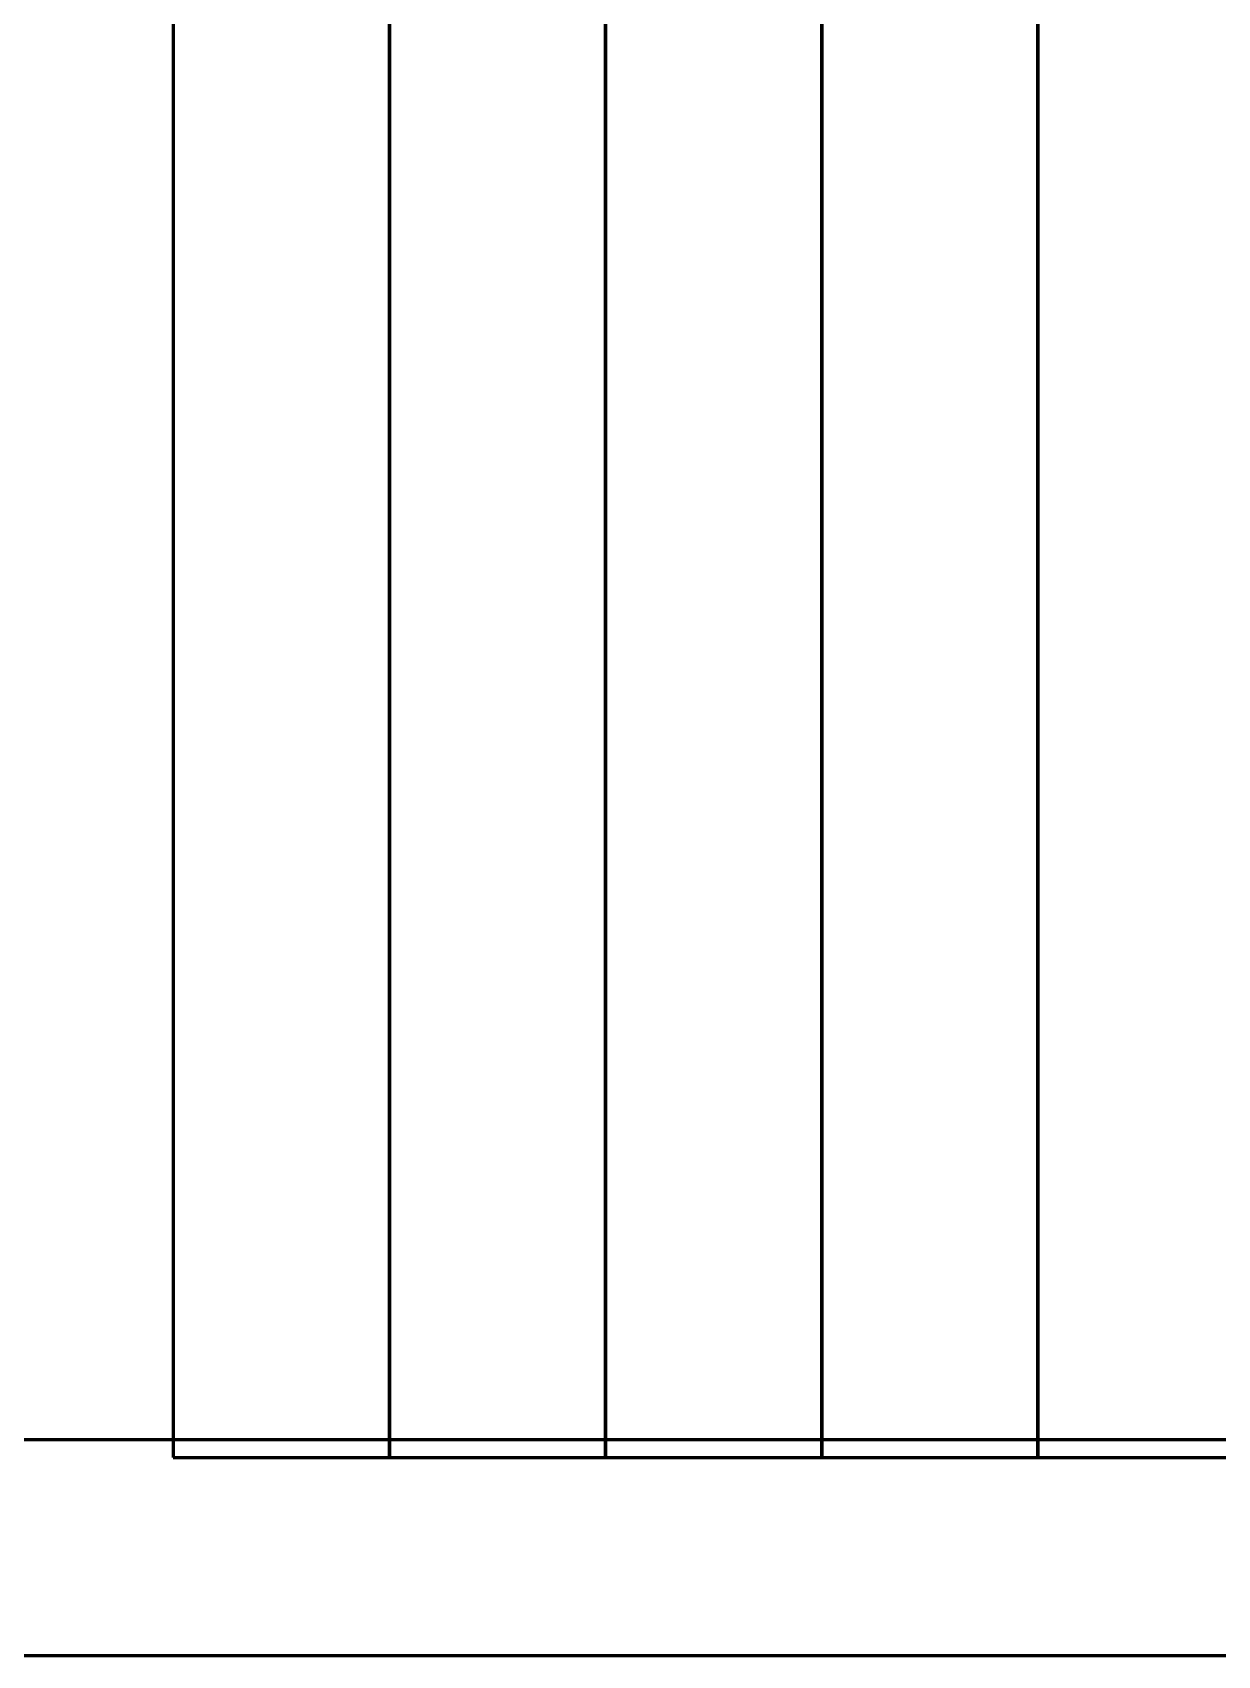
# Model space of a CAD drawing. Extents: x 0 to 297, y 0 to 292.
# Drawn here: x 205.015 to 207.757, y 129.357 to 133.111 of the extents above; entities that cross this region are included whole.
import ezdxf

# ---------------------------------------------------------------- set-up
doc = ezdxf.new("R2010")
doc.units = 0
doc.header["$MEASUREMENT"] = 0
doc.linetypes.add('K5LT_BASIC', pattern=[0])
doc.layers.add('Системный слой', color=7, linetype='Continuous')

# ---------------------------------------------------------------- blocks, each defined once
blk = doc.blocks.new('*U')
at = {"layer": 'Системный слой', "linetype": 'K5LT_BASIC', "lineweight": 60}
for p, q in [((205.3413, 136.8647), (205.3413, 129.8148)), ((205.8413, 136.8647), (205.8413, 129.8148)), ((205.8413, 129.8148), (205.8413, 136.8647)), ((206.3413, 136.8647), (206.3413, 129.8148)), ((206.3413, 129.8148), (206.3413, 136.8647)), ((206.8413, 136.8647), (206.8413, 129.8148)), ((206.8413, 129.8148), (206.8413, 136.8647)), ((207.3413, 136.8647), (207.3413, 129.8148)), ((207.3413, 129.8148), (207.3413, 136.8647)), ((205.3413, 129.8148), (205.8413, 129.8148)), ((205.8413, 129.8148), (206.3413, 129.8148)), ((206.3413, 129.8148), (206.8413, 129.8148)), ((206.8413, 129.8148), (207.3413, 129.8148)), ((207.3413, 129.8148), (207.8413, 129.8148))]:
    blk.add_line(p, q, dxfattribs=at)

msp = doc.modelspace()

# ---------------------------------------------------------------- linework, layer by layer
at = {"layer": 'Системный слой', "linetype": 'K5LT_BASIC', "lineweight": 60}
for p, q in [((199.3495, 129.8567), (213.3495, 129.8567)), ((199.3495, 129.3567), (213.3495, 129.3567))]:
    msp.add_line(p, q, dxfattribs=at)

# ---------------------------------------------------------------- block references
at = {"layer": 'Системный слой'}
msp.add_blockref('*U', (0, 0), dxfattribs=at)
msp.add_blockref('*U', (0, 0), dxfattribs=at)
msp.add_blockref('*U', (0, 0), dxfattribs=at)
msp.add_blockref('*U', (0, 0), dxfattribs=at)
msp.add_blockref('*U', (0, 0), dxfattribs=at)
msp.add_blockref('*U', (0, 0), dxfattribs=at)
msp.add_blockref('*U', (0, 0), dxfattribs=at)
msp.add_blockref('*U', (0, 0), dxfattribs=at)
msp.add_blockref('*U', (0, 0), dxfattribs=at)
msp.add_blockref('*U', (0, 0), dxfattribs=at)
msp.add_blockref('*U', (0, 0), dxfattribs=at)
msp.add_blockref('*U', (0, 0), dxfattribs=at)
msp.add_blockref('*U', (0, 0), dxfattribs=at)
msp.add_blockref('*U', (0, 0), dxfattribs=at)
msp.add_blockref('*U', (0, 0), dxfattribs=at)
msp.add_blockref('*U', (0, 0), dxfattribs=at)
msp.add_blockref('*U', (0, 0), dxfattribs=at)
msp.add_blockref('*U', (0, 0), dxfattribs=at)
msp.add_blockref('*U', (0, 0), dxfattribs=at)
msp.add_blockref('*U', (0, 0), dxfattribs=at)
msp.add_blockref('*U', (0, 0), dxfattribs=at)
msp.add_blockref('*U', (0, 0), dxfattribs=at)
msp.add_blockref('*U', (0, 0), dxfattribs=at)
msp.add_blockref('*U', (0, 0), dxfattribs=at)
msp.add_blockref('*U', (0, 0), dxfattribs=at)
msp.add_blockref('*U', (0, 0), dxfattribs=at)
msp.add_blockref('*U', (0, 0), dxfattribs=at)
msp.add_blockref('*U', (0, 0), dxfattribs=at)
msp.add_blockref('*U', (0, 0), dxfattribs=at)
msp.add_blockref('*U', (0, 0), dxfattribs=at)
msp.add_blockref('*U', (0, 0), dxfattribs=at)
msp.add_blockref('*U', (0, 0), dxfattribs=at)
msp.add_blockref('*U', (0, 0), dxfattribs=at)
msp.add_blockref('*U', (0, 0), dxfattribs=at)
msp.add_blockref('*U', (0, 0), dxfattribs=at)
msp.add_blockref('*U', (0, 0), dxfattribs=at)
msp.add_blockref('*U', (0, 0), dxfattribs=at)
msp.add_blockref('*U', (0, 0), dxfattribs=at)
msp.add_blockref('*U', (0, 0), dxfattribs=at)
msp.add_blockref('*U', (0, 0), dxfattribs=at)
msp.add_blockref('*U', (0, 0), dxfattribs=at)
msp.add_blockref('*U', (0, 0), dxfattribs=at)
msp.add_blockref('*U', (0, 0), dxfattribs=at)
msp.add_blockref('*U', (0, 0), dxfattribs=at)
msp.add_blockref('*U', (0, 0), dxfattribs=at)
msp.add_blockref('*U', (0, 0), dxfattribs=at)
msp.add_blockref('*U', (0, 0), dxfattribs=at)
msp.add_blockref('*U', (0, 0), dxfattribs=at)
msp.add_blockref('*U', (0, 0), dxfattribs=at)
msp.add_blockref('*U', (0, 0), dxfattribs=at)
msp.add_blockref('*U', (0, 0), dxfattribs=at)
msp.add_blockref('*U', (0, 0), dxfattribs=at)
msp.add_blockref('*U', (0, 0), dxfattribs=at)
msp.add_blockref('*U', (0, 0), dxfattribs=at)
msp.add_blockref('*U', (0, 0), dxfattribs=at)
msp.add_blockref('*U', (0, 0), dxfattribs=at)
msp.add_blockref('*U', (0, 0), dxfattribs=at)
msp.add_blockref('*U', (0, 0), dxfattribs=at)
msp.add_blockref('*U', (0, 0), dxfattribs=at)
msp.add_blockref('*U', (0, 0), dxfattribs=at)
msp.add_blockref('*U', (0, 0), dxfattribs=at)
msp.add_blockref('*U', (0, 0), dxfattribs=at)
msp.add_blockref('*U', (0, 0), dxfattribs=at)
msp.add_blockref('*U', (0, 0), dxfattribs=at)
msp.add_blockref('*U', (0, 0), dxfattribs=at)
msp.add_blockref('*U', (0, 0), dxfattribs=at)
msp.add_blockref('*U', (0, 0), dxfattribs=at)
msp.add_blockref('*U', (0, 0), dxfattribs=at)
msp.add_blockref('*U', (0, 0), dxfattribs=at)
msp.add_blockref('*U', (0, 0), dxfattribs=at)
msp.add_blockref('*U', (0, 0), dxfattribs=at)
msp.add_blockref('*U', (0, 0), dxfattribs=at)
msp.add_blockref('*U', (0, 0), dxfattribs=at)
msp.add_blockref('*U', (0, 0), dxfattribs=at)
msp.add_blockref('*U', (0, 0), dxfattribs=at)
msp.add_blockref('*U', (0, 0), dxfattribs=at)
msp.add_blockref('*U', (0, 0), dxfattribs=at)
msp.add_blockref('*U', (0, 0), dxfattribs=at)
msp.add_blockref('*U', (0, 0), dxfattribs=at)
msp.add_blockref('*U', (0, 0), dxfattribs=at)
msp.add_blockref('*U', (0, 0), dxfattribs=at)
msp.add_blockref('*U', (0, 0), dxfattribs=at)
msp.add_blockref('*U', (0, 0), dxfattribs=at)
msp.add_blockref('*U', (0, 0), dxfattribs=at)
msp.add_blockref('*U', (0, 0), dxfattribs=at)
msp.add_blockref('*U', (0, 0), dxfattribs=at)
msp.add_blockref('*U', (0, 0), dxfattribs=at)
msp.add_blockref('*U', (0, 0), dxfattribs=at)
msp.add_blockref('*U', (0, 0), dxfattribs=at)
msp.add_blockref('*U', (0, 0), dxfattribs=at)
msp.add_blockref('*U', (0, 0), dxfattribs=at)
msp.add_blockref('*U', (0, 0), dxfattribs=at)
msp.add_blockref('*U', (0, 0), dxfattribs=at)
msp.add_blockref('*U', (0, 0), dxfattribs=at)
msp.add_blockref('*U', (0, 0), dxfattribs=at)
msp.add_blockref('*U', (0, 0), dxfattribs=at)
msp.add_blockref('*U', (0, 0), dxfattribs=at)
msp.add_blockref('*U', (0, 0), dxfattribs=at)
msp.add_blockref('*U', (0, 0), dxfattribs=at)
msp.add_blockref('*U', (0, 0), dxfattribs=at)
msp.add_blockref('*U', (0, 0), dxfattribs=at)
msp.add_blockref('*U', (0, 0), dxfattribs=at)
msp.add_blockref('*U', (0, 0), dxfattribs=at)
msp.add_blockref('*U', (0, 0), dxfattribs=at)
msp.add_blockref('*U', (0, 0), dxfattribs=at)
msp.add_blockref('*U', (0, 0), dxfattribs=at)
msp.add_blockref('*U', (0, 0), dxfattribs=at)
msp.add_blockref('*U', (0, 0), dxfattribs=at)
msp.add_blockref('*U', (0, 0), dxfattribs=at)
msp.add_blockref('*U', (0, 0), dxfattribs=at)
msp.add_blockref('*U', (0, 0), dxfattribs=at)
msp.add_blockref('*U', (0, 0), dxfattribs=at)
msp.add_blockref('*U', (0, 0), dxfattribs=at)
msp.add_blockref('*U', (0, 0), dxfattribs=at)
msp.add_blockref('*U', (0, 0), dxfattribs=at)
msp.add_blockref('*U', (0, 0), dxfattribs=at)
msp.add_blockref('*U', (0, 0), dxfattribs=at)
msp.add_blockref('*U', (0, 0), dxfattribs=at)
msp.add_blockref('*U', (0, 0), dxfattribs=at)
msp.add_blockref('*U', (0, 0), dxfattribs=at)
msp.add_blockref('*U', (0, 0), dxfattribs=at)
msp.add_blockref('*U', (0, 0), dxfattribs=at)
msp.add_blockref('*U', (0, 0), dxfattribs=at)
msp.add_blockref('*U', (0, 0), dxfattribs=at)
msp.add_blockref('*U', (0, 0), dxfattribs=at)
msp.add_blockref('*U', (0, 0), dxfattribs=at)
msp.add_blockref('*U', (0, 0), dxfattribs=at)
msp.add_blockref('*U', (0, 0), dxfattribs=at)
msp.add_blockref('*U', (0, 0), dxfattribs=at)
msp.add_blockref('*U', (0, 0), dxfattribs=at)
msp.add_blockref('*U', (0, 0), dxfattribs=at)
msp.add_blockref('*U', (0, 0), dxfattribs=at)
msp.add_blockref('*U', (0, 0), dxfattribs=at)
msp.add_blockref('*U', (0, 0), dxfattribs=at)
msp.add_blockref('*U', (0, 0), dxfattribs=at)
msp.add_blockref('*U', (0, 0), dxfattribs=at)
msp.add_blockref('*U', (0, 0), dxfattribs=at)
msp.add_blockref('*U', (0, 0), dxfattribs=at)
msp.add_blockref('*U', (0, 0), dxfattribs=at)
msp.add_blockref('*U', (0, 0), dxfattribs=at)
msp.add_blockref('*U', (0, 0), dxfattribs=at)
msp.add_blockref('*U', (0, 0), dxfattribs=at)
msp.add_blockref('*U', (0, 0), dxfattribs=at)
msp.add_blockref('*U', (0, 0), dxfattribs=at)
msp.add_blockref('*U', (0, 0), dxfattribs=at)
msp.add_blockref('*U', (0, 0), dxfattribs=at)
msp.add_blockref('*U', (0, 0), dxfattribs=at)
msp.add_blockref('*U', (0, 0), dxfattribs=at)
msp.add_blockref('*U', (0, 0), dxfattribs=at)
msp.add_blockref('*U', (0, 0), dxfattribs=at)
msp.add_blockref('*U', (0, 0), dxfattribs=at)
msp.add_blockref('*U', (0, 0), dxfattribs=at)
msp.add_blockref('*U', (0, 0), dxfattribs=at)
msp.add_blockref('*U', (0, 0), dxfattribs=at)
msp.add_blockref('*U', (0, 0), dxfattribs=at)
msp.add_blockref('*U', (0, 0), dxfattribs=at)
msp.add_blockref('*U', (0, 0), dxfattribs=at)
msp.add_blockref('*U', (0, 0), dxfattribs=at)
msp.add_blockref('*U', (0, 0), dxfattribs=at)
msp.add_blockref('*U', (0, 0), dxfattribs=at)
msp.add_blockref('*U', (0, 0), dxfattribs=at)
msp.add_blockref('*U', (0, 0), dxfattribs=at)
msp.add_blockref('*U', (0, 0), dxfattribs=at)
msp.add_blockref('*U', (0, 0), dxfattribs=at)
msp.add_blockref('*U', (0, 0), dxfattribs=at)
msp.add_blockref('*U', (0, 0), dxfattribs=at)
msp.add_blockref('*U', (0, 0), dxfattribs=at)
msp.add_blockref('*U', (0, 0), dxfattribs=at)
msp.add_blockref('*U', (0, 0), dxfattribs=at)
msp.add_blockref('*U', (0, 0), dxfattribs=at)
msp.add_blockref('*U', (0, 0), dxfattribs=at)
msp.add_blockref('*U', (0, 0), dxfattribs=at)
msp.add_blockref('*U', (0, 0), dxfattribs=at)
msp.add_blockref('*U', (0, 0), dxfattribs=at)
msp.add_blockref('*U', (0, 0), dxfattribs=at)
msp.add_blockref('*U', (0, 0), dxfattribs=at)
msp.add_blockref('*U', (0, 0), dxfattribs=at)
msp.add_blockref('*U', (0, 0), dxfattribs=at)
msp.add_blockref('*U', (0, 0), dxfattribs=at)
msp.add_blockref('*U', (0, 0), dxfattribs=at)
msp.add_blockref('*U', (0, 0), dxfattribs=at)
msp.add_blockref('*U', (0, 0), dxfattribs=at)
msp.add_blockref('*U', (0, 0), dxfattribs=at)
msp.add_blockref('*U', (0, 0), dxfattribs=at)
msp.add_blockref('*U', (0, 0), dxfattribs=at)
msp.add_blockref('*U', (0, 0), dxfattribs=at)
msp.add_blockref('*U', (0, 0), dxfattribs=at)
msp.add_blockref('*U', (0, 0), dxfattribs=at)
msp.add_blockref('*U', (0, 0), dxfattribs=at)
msp.add_blockref('*U', (0, 0), dxfattribs=at)
msp.add_blockref('*U', (0, 0), dxfattribs=at)
msp.add_blockref('*U', (0, 0), dxfattribs=at)
msp.add_blockref('*U', (0, 0), dxfattribs=at)
msp.add_blockref('*U', (0, 0), dxfattribs=at)
msp.add_blockref('*U', (0, 0), dxfattribs=at)
msp.add_blockref('*U', (0, 0), dxfattribs=at)
msp.add_blockref('*U', (0, 0), dxfattribs=at)
msp.add_blockref('*U', (0, 0), dxfattribs=at)
msp.add_blockref('*U', (0, 0), dxfattribs=at)
msp.add_blockref('*U', (0, 0), dxfattribs=at)
msp.add_blockref('*U', (0, 0), dxfattribs=at)
msp.add_blockref('*U', (0, 0), dxfattribs=at)
msp.add_blockref('*U', (0, 0), dxfattribs=at)
msp.add_blockref('*U', (0, 0), dxfattribs=at)
msp.add_blockref('*U', (0, 0), dxfattribs=at)
msp.add_blockref('*U', (0, 0), dxfattribs=at)
msp.add_blockref('*U', (0, 0), dxfattribs=at)
msp.add_blockref('*U', (0, 0), dxfattribs=at)
msp.add_blockref('*U', (0, 0), dxfattribs=at)
msp.add_blockref('*U', (0, 0), dxfattribs=at)
msp.add_blockref('*U', (0, 0), dxfattribs=at)
msp.add_blockref('*U', (0, 0), dxfattribs=at)
msp.add_blockref('*U', (0, 0), dxfattribs=at)
msp.add_blockref('*U', (0, 0), dxfattribs=at)
msp.add_blockref('*U', (0, 0), dxfattribs=at)
msp.add_blockref('*U', (0, 0), dxfattribs=at)
msp.add_blockref('*U', (0, 0), dxfattribs=at)
msp.add_blockref('*U', (0, 0), dxfattribs=at)
msp.add_blockref('*U', (0, 0), dxfattribs=at)
msp.add_blockref('*U', (0, 0), dxfattribs=at)
msp.add_blockref('*U', (0, 0), dxfattribs=at)
msp.add_blockref('*U', (0, 0), dxfattribs=at)
msp.add_blockref('*U', (0, 0), dxfattribs=at)
msp.add_blockref('*U', (0, 0), dxfattribs=at)
msp.add_blockref('*U', (0, 0), dxfattribs=at)
msp.add_blockref('*U', (0, 0), dxfattribs=at)
msp.add_blockref('*U', (0, 0), dxfattribs=at)
msp.add_blockref('*U', (0, 0), dxfattribs=at)
msp.add_blockref('*U', (0, 0), dxfattribs=at)
msp.add_blockref('*U', (0, 0), dxfattribs=at)
msp.add_blockref('*U', (0, 0), dxfattribs=at)
msp.add_blockref('*U', (0, 0), dxfattribs=at)
msp.add_blockref('*U', (0, 0), dxfattribs=at)
msp.add_blockref('*U', (0, 0), dxfattribs=at)
msp.add_blockref('*U', (0, 0), dxfattribs=at)
msp.add_blockref('*U', (0, 0), dxfattribs=at)
msp.add_blockref('*U', (0, 0), dxfattribs=at)
msp.add_blockref('*U', (0, 0), dxfattribs=at)
msp.add_blockref('*U', (0, 0), dxfattribs=at)
msp.add_blockref('*U', (0, 0), dxfattribs=at)
msp.add_blockref('*U', (0, 0), dxfattribs=at)
msp.add_blockref('*U', (0, 0), dxfattribs=at)
msp.add_blockref('*U', (0, 0), dxfattribs=at)
msp.add_blockref('*U', (0, 0), dxfattribs=at)
msp.add_blockref('*U', (0, 0), dxfattribs=at)
msp.add_blockref('*U', (0, 0), dxfattribs=at)
msp.add_blockref('*U', (0, 0), dxfattribs=at)
msp.add_blockref('*U', (0, 0), dxfattribs=at)
msp.add_blockref('*U', (0, 0), dxfattribs=at)
msp.add_blockref('*U', (0, 0), dxfattribs=at)
msp.add_blockref('*U', (0, 0), dxfattribs=at)
msp.add_blockref('*U', (0, 0), dxfattribs=at)
msp.add_blockref('*U', (0, 0), dxfattribs=at)
msp.add_blockref('*U', (0, 0), dxfattribs=at)
msp.add_blockref('*U', (0, 0), dxfattribs=at)
msp.add_blockref('*U', (0, 0), dxfattribs=at)
msp.add_blockref('*U', (0, 0), dxfattribs=at)
msp.add_blockref('*U', (0, 0), dxfattribs=at)
msp.add_blockref('*U', (0, 0), dxfattribs=at)
msp.add_blockref('*U', (0, 0), dxfattribs=at)
msp.add_blockref('*U', (0, 0), dxfattribs=at)
msp.add_blockref('*U', (0, 0), dxfattribs=at)
msp.add_blockref('*U', (0, 0), dxfattribs=at)
msp.add_blockref('*U', (0, 0), dxfattribs=at)
msp.add_blockref('*U', (0, 0), dxfattribs=at)
msp.add_blockref('*U', (0, 0), dxfattribs=at)
msp.add_blockref('*U', (0, 0), dxfattribs=at)
msp.add_blockref('*U', (0, 0), dxfattribs=at)
msp.add_blockref('*U', (0, 0), dxfattribs=at)
msp.add_blockref('*U', (0, 0), dxfattribs=at)
msp.add_blockref('*U', (0, 0), dxfattribs=at)
msp.add_blockref('*U', (0, 0), dxfattribs=at)
msp.add_blockref('*U', (0, 0), dxfattribs=at)
msp.add_blockref('*U', (0, 0), dxfattribs=at)
msp.add_blockref('*U', (0, 0), dxfattribs=at)
msp.add_blockref('*U', (0, 0), dxfattribs=at)
msp.add_blockref('*U', (0, 0), dxfattribs=at)
msp.add_blockref('*U', (0, 0), dxfattribs=at)
msp.add_blockref('*U', (0, 0), dxfattribs=at)
msp.add_blockref('*U', (0, 0), dxfattribs=at)
msp.add_blockref('*U', (0, 0), dxfattribs=at)
msp.add_blockref('*U', (0, 0), dxfattribs=at)
msp.add_blockref('*U', (0, 0), dxfattribs=at)
msp.add_blockref('*U', (0, 0), dxfattribs=at)
msp.add_blockref('*U', (0, 0), dxfattribs=at)
msp.add_blockref('*U', (0, 0), dxfattribs=at)
msp.add_blockref('*U', (0, 0), dxfattribs=at)
msp.add_blockref('*U', (0, 0), dxfattribs=at)
msp.add_blockref('*U', (0, 0), dxfattribs=at)
msp.add_blockref('*U', (0, 0), dxfattribs=at)
msp.add_blockref('*U', (0, 0), dxfattribs=at)
msp.add_blockref('*U', (0, 0), dxfattribs=at)
msp.add_blockref('*U', (0, 0), dxfattribs=at)
msp.add_blockref('*U', (0, 0), dxfattribs=at)
msp.add_blockref('*U', (0, 0), dxfattribs=at)
msp.add_blockref('*U', (0, 0), dxfattribs=at)
msp.add_blockref('*U', (0, 0), dxfattribs=at)
msp.add_blockref('*U', (0, 0), dxfattribs=at)
msp.add_blockref('*U', (0, 0), dxfattribs=at)
msp.add_blockref('*U', (0, 0), dxfattribs=at)
msp.add_blockref('*U', (0, 0), dxfattribs=at)
msp.add_blockref('*U', (0, 0), dxfattribs=at)
msp.add_blockref('*U', (0, 0), dxfattribs=at)
msp.add_blockref('*U', (0, 0), dxfattribs=at)
msp.add_blockref('*U', (0, 0), dxfattribs=at)

doc.saveas('drawing.dxf')
